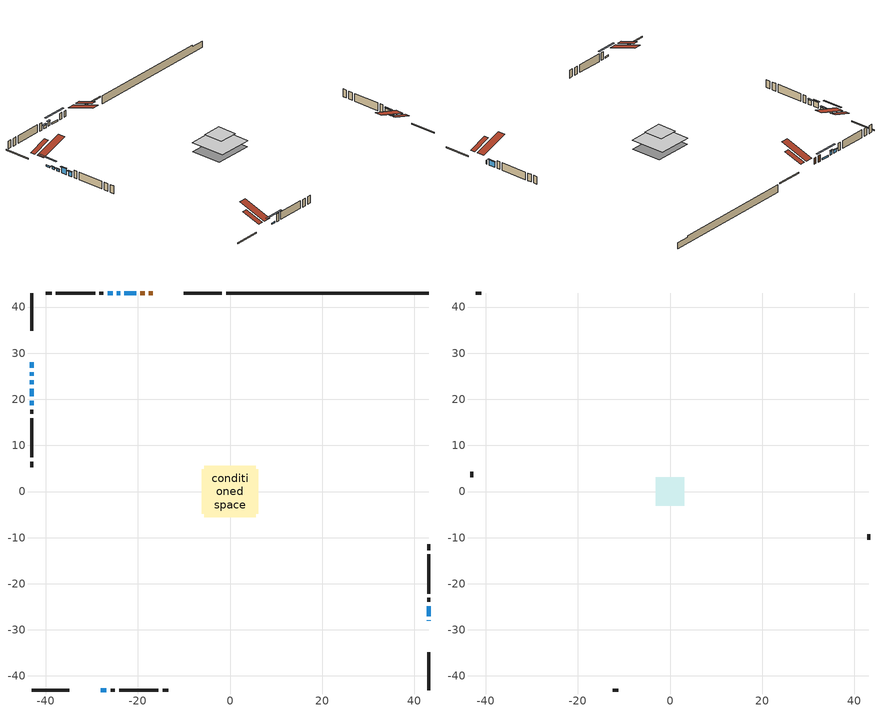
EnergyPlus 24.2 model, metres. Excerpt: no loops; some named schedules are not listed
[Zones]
conditioned space
 floor adiabatic (AdiabaticFloorConstruction): -5.58,-5.58 -5.58,5.58 5.58,5.58 5.58,-5.58 z0.61
 floor foundation (Slab1 construction): -6.1,-4.88 -6.1,4.88 6.1,4.88 6.1,-4.88 z-1.83
 wall outside (RimJoist1 construction): -1.77,43.05 -10,43.05 / -43.05,-43.05 -34.82,-43.05 / -43.05,43.05 -43.05,34.82 / 43.05,-43.05 43.05,-34.82 z0.61:0.91
 wall outside (AdiabaticWallConstruction 1): -16.75,43.05 -17.59,43.05 / -18.52,43.05 -19.43,43.05 z0.61:2.64
 wall outside (AdiabaticWallConstruction): 43.05,-28.07 43.05,-27.93 z0.61:1.83; -20.36,43.05 -22.9,43.05 / -28.07,-43.05 -26.79,-43.05 / -43.05,28.07 -43.05,26.79 z0.61:1.07; 43.05,-27.01 43.05,-24.87 z0.61:2.34; -23.83,43.05 -24.54,43.05 / -43.05,19.68 -43.05,18.66 z0.61:2.03; -25.47,43.05 -26.54,43.05 z0.61:1.58; -43.05,25.87 -43.05,25.05 / -43.05,24.13 -43.05,23.21 z0.61:1.27; -43.05,22.28 -43.05,20.6 z0.61:2.44
 wall outside (Wall1 construction): -27.46,43.05 -28.34,43.05 / -25.87,-43.05 -24.99,-43.05 / -43.05,17.73 -43.05,16.85 / 43.05,-23.94 43.05,-23.07 z0.61:3.05
 wall outside (Wall2 construction): -29.27,43.05 -37.78,43.05 / -24.06,-43.05 -15.55,-43.05 / -43.05,15.92 -43.05,7.41 / 43.05,-22.14 43.05,-13.63 z0.61:3.05
 wall outside (Wall3 construction): -38.71,43.05 -39.97,43.05 / -14.62,-43.05 -13.36,-43.05 / -43.05,6.48 -43.05,5.22 / 43.05,-12.7 43.05,-11.44 z0.61:3.05
 wall foundation (FoundationWall1 construction): -0.84,43.05,-1.83 -0.84,43.05,0.61 38.66,43.05,0.61 38.66,43.05,0.08 43.05,43.05,0.08 43.05,43.05,-1.83
 window (WindowConstruction 7): 43.05,-28.07 43.05,-27.94 z0.61:1.83
 window (WindowConstruction 8): -20.36,43.05 -22.9,43.05 z0.61:1.07
 window (WindowConstruction 9): -28.07,-43.05 -26.8,-43.05 z0.61:1.07
 window (WindowConstruction 10): -43.05,28.07 -43.05,26.8 z0.61:1.07
 window (WindowConstruction): 43.05,-27.01 43.05,-24.87 z0.61:2.34
 window (WindowConstruction 1): -23.83,43.05 -24.54,43.05 z0.61:2.03
 window (WindowConstruction 2): -25.47,43.05 -26.54,43.05 z0.61:1.58
 window (WindowConstruction 3): -43.05,25.87 -43.05,25.05 z0.61:1.27
 window (WindowConstruction 4): -43.05,24.12 -43.05,23.21 z0.61:1.27
 window (WindowConstruction 5): -43.05,22.28 -43.05,20.6 z0.61:2.44
 window (WindowConstruction 6): -43.05,19.67 -43.05,18.66 z0.61:2.03
 door (Door): -16.75,43.05 -17.59,43.05 z0.61:2.64
 door (Door 1): -18.52,43.05 -19.43,43.05 z0.61:2.64
 ceiling adiabatic (AdiabaticFloorConstruction): 5.58,-5.58 5.58,5.58 -5.58,5.58 -5.58,-5.58 z0.61
 roof outside (Roof2 construction): -15.83,43.05,3.05 -15.83,33.95,6.08 -13.43,33.95,6.08 -13.43,43.05,3.05; -28.99,-43.05,3.05 -28.99,-33.95,6.08 -31.39,-33.95,6.08 -31.39,-43.05,3.05; -43.05,28.99,3.05 -33.95,28.99,6.08 -33.95,31.39,6.08 -43.05,31.39,3.05; 43.05,-28.99,3.05 33.95,-28.99,6.08 33.95,-31.39,6.08 43.05,-31.39,3.05
attic - vented
 floor to conditioned space (Floor1 construction Reversed): -3.06,-3.06 -3.06,3.06 3.06,3.06 3.06,-3.06 z3.05
 wall outside (Wall4 construction): -40.9,43.05 -42.12,43.05 / -12.43,-43.05 -11.21,-43.05 / -43.05,4.3 -43.05,3.07 / 43.05,-10.51 43.05,-9.29 z0.61:3.05
 roof outside (Roof1 construction): -12.5,43.05,3.05 -12.5,37.09,5.03 -10.93,37.09,5.03 -10.93,43.05,3.05; -32.32,-43.05,3.05 -32.32,-37.09,5.03 -33.89,-37.09,5.03 -33.89,-43.05,3.05; -43.05,32.32,3.05 -37.09,32.32,5.03 -37.09,33.89,5.03 -43.05,33.89,3.05; 43.05,-32.32,3.05 37.09,-32.32,5.03 37.09,-33.89,5.03 43.05,-33.89,3.05
shading: -25.54,43.05 -17.72,43.05 -17.72,43.46 -25.54,43.46 z3.71; -24.16,-43.05 -30.7,-43.05 -30.7,-43.46 -24.16,-43.46 z3.71; -43.05,24.16 -43.05,30.7 -43.46,30.7 -43.46,24.16 z3.71; 43.05,-24.67 43.05,-27.21 43.46,-27.21 43.46,-24.67 z2.54; -24.74,43.05 -23.63,43.05 -23.63,43.46 -24.74,43.46 z2.23; -26.74,43.05 -25.27,43.05 -25.27,43.46 -26.74,43.46 z1.78; -43.05,24.85 -43.05,26.07 -43.46,26.07 -43.46,24.85 z1.47; -43.05,23.01 -43.05,24.32 -43.46,24.32 -43.46,23.01 z1.47; -43.05,20.4 -43.05,22.48 -43.46,22.48 -43.46,20.4 z2.64; -43.05,18.46 -43.05,19.88 -43.46,19.88 -43.46,18.46 z2.23
[Building]
Building 1: Terrain=Suburbs
[Site:Location]
Edmonton Intl AP_AB: Latitude {deg}=53.31; Longitude {deg}=-113.58; Time Zone {hr}=-7; Elevation {m}=723; Keep Site Location Information=Yes
[Site:GroundTemperature:Shallow]
-1.56185, -3.61833, -3.78302, -2.80711, 1.11059, 5.01004, 8.39065, 10.5322, 10.7141, 8.97234, 5.67794, 1.89811
[Site:WaterMainsTemperature]
Calculation Method=Schedule; Temperature Schedule=mains temperature schedule
[Material] Roughness=Rough; Thermal Absorptance=0.9
Name | Thickness {m} | Conductivity {W/m-K} | Density {kg/m3} | Specific Heat {J/kg-K} | Solar Absorptance | Visible Absorptance
asphalt or fiberglass shingles | 0.00635 | 0.162714 | 1121.4 | 1465.45 | 0.4 | 0.4
ceiling loosefill ins | 0.254 | 0.0480833 | 16.02 | 1046.75 | 0.7 | 0.7
ceiling stud and cavity | 0.1397 | 0.381424 | 65.682 | 1177.47 | 0.7 | 0.7
concrete 4.0 in. | 0.1016 | 1.803125 | 2242.8 | 837.4 | 0.7 | 0.7
concrete 8.0 in. | 0.2032 | 1.803125 | 2242.8 | 837.4 | 0.7 | 0.7
door material | 0.04445 | 0.053851 | 512.64 | 1214.23 | 0.7 | 0.7
exterior vertical ins | 0.0460229 | 0.029427 | 32.04 | 1214.23 | 0.7 | 0.7
floor covering | 0.0127 | 0.0433444 | 54.468 | 1339.84 | 0.6 | 0.6
floor rigid ins; wall rigid ins 1 | 0.512978 | 0.029427 | 32.04 | 1214.23 | 0.7 | 0.7
floor stud and cavity | 0.1397 | 1.75129 | 37.0049 | 1207.88 | 0.7 | 0.7
furniture material conditioned space 1 | 0.1524 | 0.115458 | 640.8 | 1214.23 | 0.6 | 0.6
gypsum board | 0.0127 | 0.160291 | 801 | 837.4 | 0.6 | 0.6
gypsum board 1 | 0.0127 | 0.160291 | 801 | 837.4 | 0.7 | 0.7
osb sheathing 0.5 in. | 0.0127 | 0.115458 | 512.64 | 1214.23 | 0.7 | 0.7
osb sheathing 0.75 in. | 0.01905 | 0.115458 | 512.64 | 1214.23 | 0.7 | 0.7
osb sheathing 2.0 in. | 0.0508 | 0.115458 | 512.64 | 1214.23 | 0.7 | 0.7
rim joist stud and cavity | 0.0508 | 0.0296634 | 125.044 | 1163.47 | 0.6 | 0.6
roof stud and cavity | 0.2032 | 0.113831 | 78.34581 | 1123.46 | 0.7 | 0.7
wall rigid ins | 0.051816 | 0.029427 | 32.04 | 1214.23 | 0.7 | 0.7
wall stud and cavity | 0.1397 | 0.508607 | 139.0536 | 1170.24 | 0.7 | 0.7
wall stud and cavity 1 | 0.1397 | 0.217369 | 139.0536 | 1170.24 | 0.7 | 0.7
wall stud and cavity 2 | 0.1397 | 0.472276 | 139.0536 | 1170.24 | 0.7 | 0.7
wall stud and cavity 3 | 0.0889 | 6.1454 | 50.32683 | 1063.81 | 0.6 | 0.6
wall stud and cavity 4 | 0.0889 | 0.380278 | 52.3479 | 1209.89 | 0.7 | 0.7
wall stud and cavity 5 | 0.0889 | 0.391764 | 83.0341 | 1211.67 | 0.7 | 0.7
wood siding | 0.0254 | 0.102417 | 544.68 | 1172.36 | 0.4 | 0.4
wood siding 1 | 0.00254 | 0.102417 | 544.68 | 1172.36 | 0.4 | 0.4
wood siding 2; wood siding 3; wood siding 4 | 0.0254 | 0.102417 | 544.68 | 1172.36 | 0.7 | 0.7
[WindowMaterial:SimpleGlazingSystem]
Name | U-Factor {W/m2-K} | Solar Heat Gain Coefficient
WindowMaterial | 2.12187 | 0.61
WindowMaterial 1 | 2.34729 | 0.52
WindowMaterial 2 | 2.313785 | 0.54
WindowMaterial 3 | 2.31265 | 0.57
WindowMaterial 4 | 2.29505 | 0.57
WindowMaterial 5 | 2.99117 | 0.58
WindowMaterial 6 | 2.46596 | 0.47
WindowMaterial 7 | 3.10246 | 0.39
WindowMaterial 8 | 2.36148 | 0.55
[Construction]
AdiabaticFloorConstruction: floor stud and cavity, floor rigid ins, osb sheathing 0.75 in., floor covering
AdiabaticWallConstruction: wood siding 3, wall rigid ins 1, wall stud and cavity 4, gypsum board
AdiabaticWallConstruction 1: wood siding 4, wall rigid ins 1, wall stud and cavity 4, gypsum board
Door; Door 1: door material
Floor1 construction Reversed: gypsum board, ceiling stud and cavity, ceiling loosefill ins
FoundationWall1 construction: concrete 8.0 in., gypsum board 1
furniture construction conditioned space 1: furniture material conditioned space 1
PartitionWallConstruction: gypsum board, wall stud and cavity 5, gypsum board
RimJoist1 construction: wood siding 2, osb sheathing 2.0 in., rim joist stud and cavity
Roof1 construction: asphalt or fiberglass shingles
Roof2 construction: asphalt or fiberglass shingles, osb sheathing 0.75 in., roof stud and cavity, gypsum board
Slab1 construction: concrete 4.0 in.
Wall1 construction: wood siding, wall rigid ins, osb sheathing 0.5 in., wall stud and cavity, gypsum board
Wall2 construction: wood siding, wall rigid ins, osb sheathing 0.5 in., wall stud and cavity 1, gypsum board
Wall3 construction: wood siding, wall rigid ins, osb sheathing 0.5 in., wall stud and cavity 2, gypsum board
Wall4 construction: wood siding 1, wall stud and cavity 3
WindowConstruction: WindowMaterial
WindowConstruction 1: WindowMaterial 1
WindowConstruction 10; WindowConstruction 8; WindowConstruction 9: WindowMaterial 8
WindowConstruction 2: WindowMaterial 2
WindowConstruction 3: WindowMaterial 3
WindowConstruction 4: WindowMaterial 4
WindowConstruction 5: WindowMaterial 5
WindowConstruction 6: WindowMaterial 6
WindowConstruction 7: WindowMaterial 7
[Zone] Multiplier=1; Part of Total Floor Area=Yes
Name | Volume {m3}
attic - vented | 12.0402
conditioned space | 681.8
[Space]
Name | Zone | Volume {m3}
attic - vented 1 | attic - vented | 12.0402
conditioned space 1 | conditioned space | 681.8
[ZoneInfiltration:EffectiveLeakageArea]
infil attic - vented 1: Zone or Space=attic - vented 1; Schedule=Always On Discrete; Effective Air Leakage Area {cm2}=1299.83; Stack Coefficient=0.000307576; Wind Coefficient=1.18494e-05
[ZoneMixing]
whole house fan mix: Zone or Space=attic - vented; Schedule=Always On Continuous; Design Flow Rate Calculation Method=Flow/Zone; Design Flow Rate {m3/s}=0; Source Zone or Space=conditioned space
[SurfaceProperty:ExposedFoundationPerimeter]
Slab1: Exposed Perimeter Calculation Method=TotalExposedPerimeter; Total Exposed Perimeter {m}=43.891
[InternalMass] Zone or ZoneList=conditioned space; Space or SpaceList=conditioned space 1
Name | Construction | Surface Area {m2}
furniture mass conditioned space 1 | furniture construction conditioned space 1 | 97.3602
partition wall mass | PartitionWallConstruction | 243.4
[Lights]
interior lighting: Zone or ZoneList or Space or SpaceList=conditioned space 1; Schedule=interior lighting schedule; Design Level Calculation Method=LightingLevel; Lighting Level {W}=343.2; Return Air Fraction=0; Fraction Radiant=0.6; Fraction Visible=0.2; Fraction Replaceable=1
[People]
occupants: Zone or ZoneList or Space or SpaceList=conditioned space 1; Number of People Schedule=occupants schedule; Number of People Calculation Method=People; Number of People=3; Fraction Radiant=0.314171; Sensible Heat Fraction=0.56303; Activity Level Schedule=occupants activity schedule; Carbon Dioxide Generation Rate {m3/s-W}=0; Enable ASHRAE 55 Comfort Warnings=No; Mean Radiant Temperature Calculation Type=EnclosureAveraged
[ElectricEquipment] Zone or ZoneList or Space or SpaceList=conditioned space 1; Design Level Calculation Method=EquipmentLevel
Name | Schedule | Design Level {W} | Fraction Latent | Fraction Radiant | Fraction Lost
clothes dryer | clothes dryer schedule | 140.772 | 0.015 | 0.081 | 0.85
clothes washer | clothes washer schedule | 32.1985 | 0.03 | 0.162 | 0.7
cooking range | cooking range schedule | 215.147 | 0.08 | 0.432 | 0.2
dishwasher | dishwasher schedule | 66.8632 | 0.3 | 0.18 | 0.4
fridge | fridge schedule | 72.9452 | 0 | 0.6 | 0
mech vent bath fan 0 | mech vent bath fan 0 schedule | 50.2 | 0 | 0 | 1
mech vent bath fan 1 | mech vent bath fan 1 schedule | 50.2 | 0 | 0 | 1
mech vent house fan | mech vent house fan schedule | 0 | 0 | 0 | 1
mech vent house fan cfis | mech vent house fan cfis schedule | 0 | 0 | 0 | 0
mech vent range fan 0 | mech vent range fan 0 schedule | 57 | 0 | 0 | 1
misc plug loads | misc plug loads schedule | 494.7 | 0.045 | 0.513 | 0.1
whole house fan | Always On Discrete | 0 | 0 | 0 | 1
[OtherEquipment] Zone or ZoneList or Space or SpaceList=conditioned space 1; Design Level Calculation Method=EquipmentLevel
Name | Fuel Type | Schedule | Design Level {W} | Fraction Latent | Fraction Radiant | Fraction Lost
clothes dryer 1 | Electricity | clothes dryer schedule | 0 | 0.015 | 0.081 | 0.85
cooking range 1 | Electricity | cooking range schedule | 0 | 0.08 | 0.432 | 0.2
general water use latent | None | general water use schedule | 62.594 | 1 | 0 | 0
general water use sensible | None | general water use schedule | -61.6891 | 0 | 0.6 | 0
mech vent house fan latent load | None | Always On Discrete | 0 | 1 | 0 | 0
mech vent house fan sensible load | None | Always On Discrete | 0 | 0 | 0 | 0
water heater energy adjustment1 | NaturalGas | Always On Discrete | 0.01 | 0 | 0 | 1
[ZoneInfiltration:DesignFlowRate] Zone or ZoneList or Space or SpaceList=conditioned space 1; Schedule=Always On Discrete; Design Flow Rate Calculation Method=Flow/Zone; Design Flow Rate {m3/s}=0
infil flow; natural vent flow; whole house fan flow
[AvailabilityManager:Scheduled]
furnace airloop Availability Manager: Schedule=Always On Discrete
[Foundation:Kiva]
Foundation Kiva 1: Initial Indoor Air Temperature {C}=18; Wall Height Above Grade {m}=0.609996; Wall Depth Below Slab {m}=0.2032; Custom Block Material Name 1=exterior vertical ins; Custom Block Depth 1 {m}=2.43998; Custom Block X Position 1 {m}=0.2159; Custom Block Z Position 1 {m}=0
[Foundation:Kiva:Settings]
Soil Conductivity {W/m-K}=0.849921; Soil Density {kg/m3}=1842.3; Soil Specific Heat {J/kg-K}=418.7; Ground Solar Absorptivity=0.9; Ground Thermal Absorptivity=0.9; Ground Surface Roughness {m}=0.03; Far-Field Width {m}=40; Deep-Ground Boundary Condition=ZeroFlux; Deep-Ground Depth {m}=40; Minimum Cell Dimension {m}=0.2; Maximum Cell Growth Coefficient=3; Simulation Timestep=Timestep
[Exterior:Lights]
exterior lighting: Schedule=exterior lighting schedule; Design Level {W}=75.6
[EnergyManagementSystem:GlobalVariable]
furnace_airloop_Fan_RTF
infil_program_Qfan
infil_program_Qinf
natural_vent_program_Qnv
natural_vent_program_Qwhf
[EnergyManagementSystem:Sensor]
Name | Output:Variable or Output:Meter Index Key | Output:Variable or Output:Meter
airflow_gain | infil flow | Infiltration Sensible Heat Gain Energy
airflow_gain_1 | natural vent flow | Infiltration Sensible Heat Gain Energy
airflow_gain_2 | whole house fan flow | Infiltration Sensible Heat Gain Energy
airflow_loss | infil flow | Infiltration Sensible Heat Loss Energy
airflow_loss_1 | natural vent flow | Infiltration Sensible Heat Loss Energy
airflow_loss_2 | whole house fan flow | Infiltration Sensible Heat Loss Energy
clg_load_cond |  | Cooling:EnergyTransfer:Zone:CONDITIONED SPACE
clg_sp_s; clg_sp_s_1 | cooling setpoint | Schedule Value
clothes_dryer_exhaust_0_sch_s | clothes dryer exhaust 0 schedule | Schedule Value
cool_season | cooling season schedule | Schedule Value
htg_load_cond |  | Heating:EnergyTransfer:Zone:CONDITIONED SPACE
htg_sp_s; htg_sp_s_1 | heating setpoint | Schedule Value
ig_ee_conv | clothes dryer | Electric Equipment Convective Heating Energy
ig_ee_conv_2 | cooking range | Electric Equipment Convective Heating Energy
ig_ee_conv_4 | fridge | Electric Equipment Convective Heating Energy
ig_ee_conv_5 | misc plug loads | Electric Equipment Convective Heating Energy
ig_ee_conv_6 | whole house fan | Electric Equipment Convective Heating Energy
ig_ee_rad | clothes dryer | Electric Equipment Radiant Heating Energy
ig_ee_rad_2 | cooking range | Electric Equipment Radiant Heating Energy
ig_ee_rad_4 | fridge | Electric Equipment Radiant Heating Energy
ig_ee_rad_5 | misc plug loads | Electric Equipment Radiant Heating Energy
ig_ee_rad_6 | whole house fan | Electric Equipment Radiant Heating Energy
ig_lgt_conv | interior lighting | Lights Convective Heating Energy
ig_lgt_rad | interior lighting | Lights Radiant Heating Energy
ig_lgt_vis | interior lighting | Lights Visible Radiation Heating Energy
ig_oe_conv | clothes dryer 1 | Other Equipment Convective Heating Energy
ig_oe_conv_1 | cooking range 1 | Other Equipment Convective Heating Energy
ig_oe_conv_2 | general water use latent | Other Equipment Convective Heating Energy
ig_oe_conv_3 | general water use sensible | Other Equipment Convective Heating Energy
ig_oe_conv_4 | water heater energy adjustment1 | Other Equipment Convective Heating Energy
ig_oe_rad | clothes dryer 1 | Other Equipment Radiant Heating Energy
ig_oe_rad_1 | cooking range 1 | Other Equipment Radiant Heating Energy
ig_oe_rad_2 | general water use latent | Other Equipment Radiant Heating Energy
ig_oe_rad_3 | general water use sensible | Other Equipment Radiant Heating Energy
ig_oe_rad_4 | water heater energy adjustment1 | Other Equipment Radiant Heating Energy
ig_ppl_conv | occupants | People Convective Heating Energy
ig_ppl_rad | occupants | People Radiant Heating Energy
im_conv | furniture mass conditioned space 1 | Surface Inside Face Convection Heat Gain Energy
im_conv_1 | partition wall mass | Surface Inside Face Convection Heat Gain Energy
im_ig | furniture mass conditioned space 1 | Surface Inside Face Internal Gains Radiation Heat Gain Energy
im_ig_1 | partition wall mass | Surface Inside Face Internal Gains Radiation Heat Gain Energy
im_lgt | furniture mass conditioned space 1 | Surface Inside Face Lights Radiation Heat Gain Energy
im_lgt_1 | partition wall mass | Surface Inside Face Lights Radiation Heat Gain Energy
im_sol | furniture mass conditioned space 1 | Surface Inside Face Solar Radiation Heat Gain Energy
im_sol_1 | partition wall mass | Surface Inside Face Solar Radiation Heat Gain Energy
im_surf | furniture mass conditioned space 1 | Surface Inside Face Net Surface Thermal Radiation Heat Gain Energy
im_surf_1 | partition wall mass | Surface Inside Face Net Surface Thermal Radiation Heat Gain Energy
mech_vent_bath_fan_0_sch_s | mech vent bath fan 0 schedule | Schedule Value
mech_vent_bath_fan_1_sch_s | mech vent bath fan 1 schedule | Schedule Value
mech_vent_range_fan_0_sch_s | mech vent range fan 0 schedule | Schedule Value
mv_conv | mech vent bath fan 0 | Electric Equipment Convective Heating Energy
mv_conv_1 | mech vent bath fan 1 | Electric Equipment Convective Heating Energy
mv_conv_2 | mech vent house fan | Electric Equipment Convective Heating Energy
mv_conv_3 | mech vent house fan cfis | Electric Equipment Convective Heating Energy
mv_conv_4 | mech vent range fan 0 | Electric Equipment Convective Heating Energy
mv_conv_5 | mech vent house fan latent load | Other Equipment Convective Heating Energy
mv_conv_6 | mech vent house fan sensible load | Other Equipment Convective Heating Energy
mv_rad | mech vent bath fan 0 | Electric Equipment Radiant Heating Energy
mv_rad_1 | mech vent bath fan 1 | Electric Equipment Radiant Heating Energy
mv_rad_2 | mech vent house fan | Electric Equipment Radiant Heating Energy
mv_rad_3 | mech vent house fan cfis | Electric Equipment Radiant Heating Energy
mv_rad_4 | mech vent range fan 0 | Electric Equipment Radiant Heating Energy
mv_rad_5 | mech vent house fan latent load | Other Equipment Radiant Heating Energy
mv_rad_6 | mech vent house fan sensible load | Other Equipment Radiant Heating Energy
natural_vent_s | natural vent schedule | Schedule Value
out_pb_s |  | Site Outdoor Air Barometric Pressure
out_wt_s |  | Site Outdoor Air Humidity Ratio
site_vw_s |  | Site Wind Speed
ss_back_out | Window1 | Surface Window Shortwave from Zone Back Out Window Heat Transfer Rate
ss_back_out_1 | Window10 | Surface Window Shortwave from Zone Back Out Window Heat Transfer Rate
ss_back_out_10 | Window8 | Surface Window Shortwave from Zone Back Out Window Heat Transfer Rate
ss_back_out_2 | Window12 | Surface Window Shortwave from Zone Back Out Window Heat Transfer Rate
ss_back_out_3 | Window13 | Surface Window Shortwave from Zone Back Out Window Heat Transfer Rate
ss_back_out_4 | Window2 | Surface Window Shortwave from Zone Back Out Window Heat Transfer Rate
ss_back_out_5 | Window3 | Surface Window Shortwave from Zone Back Out Window Heat Transfer Rate
ss_back_out_6 | Window4 | Surface Window Shortwave from Zone Back Out Window Heat Transfer Rate
ss_back_out_7 | Window5 | Surface Window Shortwave from Zone Back Out Window Heat Transfer Rate
ss_back_out_8 | Window6 | Surface Window Shortwave from Zone Back Out Window Heat Transfer Rate
ss_back_out_9 | Window7 | Surface Window Shortwave from Zone Back Out Window Heat Transfer Rate
ss_conv | Door1 | Surface Inside Face Convection Heat Gain Energy
ss_conv_1 | Door2 | Surface Inside Face Convection Heat Gain Energy
ss_conv_10 | Window6 | Surface Inside Face Convection Heat Gain Energy
ss_conv_11 | Window7 | Surface Inside Face Convection Heat Gain Energy
ss_conv_12 | Window8 | Surface Inside Face Convection Heat Gain Energy
ss_conv_2 | Window1 | Surface Inside Face Convection Heat Gain Energy
ss_conv_3 | Window10 | Surface Inside Face Convection Heat Gain Energy
ss_conv_4 | Window12 | Surface Inside Face Convection Heat Gain Energy
ss_conv_5 | Window13 | Surface Inside Face Convection Heat Gain Energy
ss_conv_6 | Window2 | Surface Inside Face Convection Heat Gain Energy
ss_conv_7 | Window3 | Surface Inside Face Convection Heat Gain Energy
ss_conv_8 | Window4 | Surface Inside Face Convection Heat Gain Energy
ss_conv_9 | Window5 | Surface Inside Face Convection Heat Gain Energy
ss_ig | Door1 | Surface Inside Face Internal Gains Radiation Heat Gain Energy
ss_ig_1 | Door2 | Surface Inside Face Internal Gains Radiation Heat Gain Energy
ss_ig_10 | Window6 | Surface Inside Face Internal Gains Radiation Heat Gain Energy
ss_ig_11 | Window7 | Surface Inside Face Internal Gains Radiation Heat Gain Energy
ss_ig_12 | Window8 | Surface Inside Face Internal Gains Radiation Heat Gain Energy
ss_ig_2 | Window1 | Surface Inside Face Internal Gains Radiation Heat Gain Energy
ss_ig_3 | Window10 | Surface Inside Face Internal Gains Radiation Heat Gain Energy
ss_ig_4 | Window12 | Surface Inside Face Internal Gains Radiation Heat Gain Energy
ss_ig_5 | Window13 | Surface Inside Face Internal Gains Radiation Heat Gain Energy
ss_ig_6 | Window2 | Surface Inside Face Internal Gains Radiation Heat Gain Energy
ss_ig_7 | Window3 | Surface Inside Face Internal Gains Radiation Heat Gain Energy
ss_ig_8 | Window4 | Surface Inside Face Internal Gains Radiation Heat Gain Energy
ss_ig_9 | Window5 | Surface Inside Face Internal Gains Radiation Heat Gain Energy
ss_lgt | Door1 | Surface Inside Face Lights Radiation Heat Gain Energy
ss_lgt_1 | Door2 | Surface Inside Face Lights Radiation Heat Gain Energy
ss_sol | Door1 | Surface Inside Face Solar Radiation Heat Gain Energy
ss_sol_1 | Door2 | Surface Inside Face Solar Radiation Heat Gain Energy
ss_surf | Door1 | Surface Inside Face Net Surface Thermal Radiation Heat Gain Energy
ss_surf_1 | Door2 | Surface Inside Face Net Surface Thermal Radiation Heat Gain Energy
ss_surf_10 | Window6 | Surface Inside Face Net Surface Thermal Radiation Heat Gain Energy
ss_surf_11 | Window7 | Surface Inside Face Net Surface Thermal Radiation Heat Gain Energy
ss_surf_12 | Window8 | Surface Inside Face Net Surface Thermal Radiation Heat Gain Energy
ss_surf_2 | Window1 | Surface Inside Face Net Surface Thermal Radiation Heat Gain Energy
ss_surf_3 | Window10 | Surface Inside Face Net Surface Thermal Radiation Heat Gain Energy
ss_surf_4 | Window12 | Surface Inside Face Net Surface Thermal Radiation Heat Gain Energy
ss_surf_5 | Window13 | Surface Inside Face Net Surface Thermal Radiation Heat Gain Energy
ss_surf_6 | Window2 | Surface Inside Face Net Surface Thermal Radiation Heat Gain Energy
ss_surf_7 | Window3 | Surface Inside Face Net Surface Thermal Radiation Heat Gain Energy
ss_surf_8 | Window4 | Surface Inside Face Net Surface Thermal Radiation Heat Gain Energy
ss_surf_9 | Window5 | Surface Inside Face Net Surface Thermal Radiation Heat Gain Energy
ss_trans_in | Window1 | Surface Window Transmitted Solar Radiation Rate
ss_trans_in_1 | Window10 | Surface Window Transmitted Solar Radiation Rate
ss_trans_in_10 | Window8 | Surface Window Transmitted Solar Radiation Rate
ss_trans_in_2 | Window12 | Surface Window Transmitted Solar Radiation Rate
ss_trans_in_3 | Window13 | Surface Window Transmitted Solar Radiation Rate
ss_trans_in_4 | Window2 | Surface Window Transmitted Solar Radiation Rate
ss_trans_in_5 | Window3 | Surface Window Transmitted Solar Radiation Rate
ss_trans_in_6 | Window4 | Surface Window Transmitted Solar Radiation Rate
ss_trans_in_7 | Window5 | Surface Window Transmitted Solar Radiation Rate
ss_trans_in_8 | Window6 | Surface Window Transmitted Solar Radiation Rate
ss_trans_in_9 | Window7 | Surface Window Transmitted Solar Radiation Rate
ss_trans_out | Window1 | Surface Inside Face Initial Transmitted Diffuse Transmitted Out Window Solar Radiation Rate
